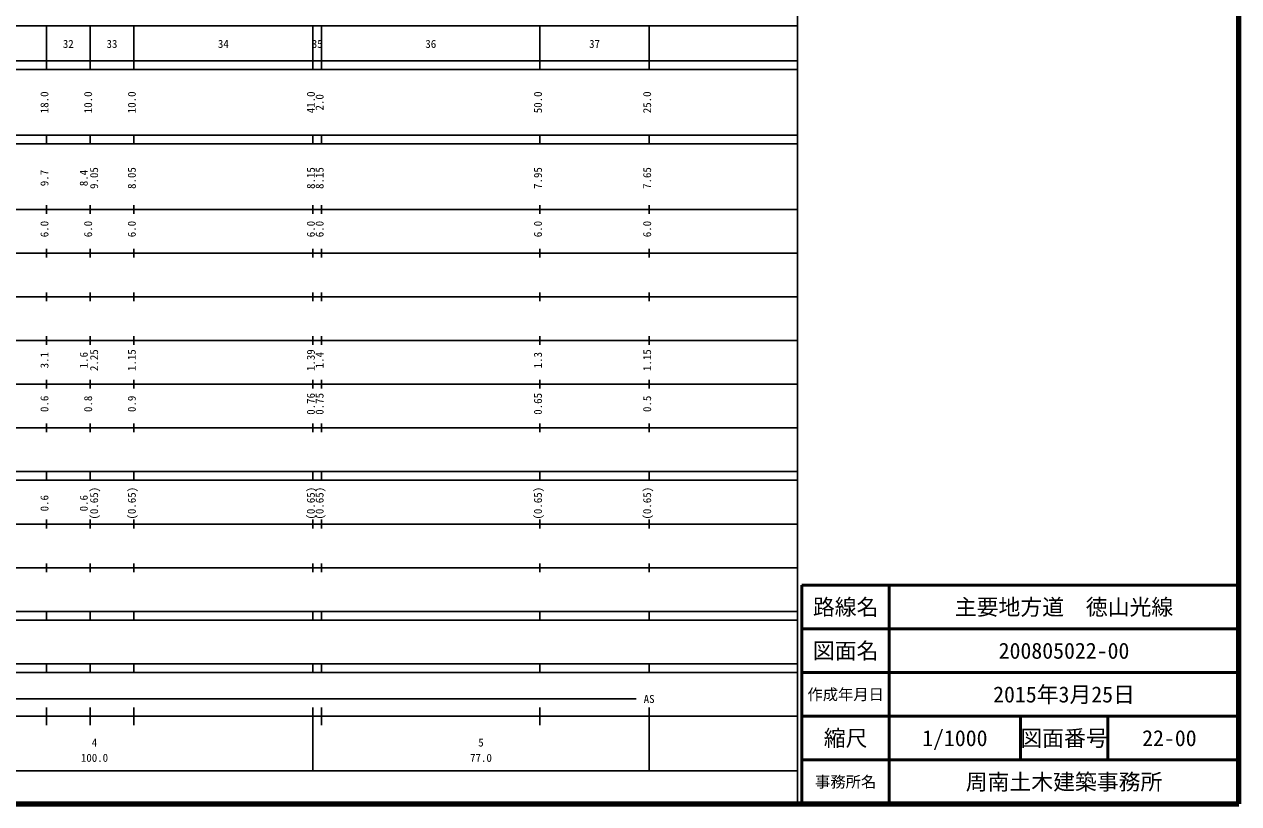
# Model space of a CAD drawing. Units: millimetres on the paper, enlarged 1000 times. Extents: x 40000 to 680000, y 20000 to 380000.
# Drawn here: x 401924 to 680000, y 20000 to 198357 of the extents above; entities that cross this region are included whole.
import ezdxf
from ezdxf.enums import TextEntityAlignment as Align

# ---------------------------------------------------------------- set-up
doc = ezdxf.new("R2010")
doc.units = ezdxf.units.MM
doc.header["$LTSCALE"] = 1000
for name, color, linetype, lineweight in [('M-TTL', 2, 'Continuous', 140), ('M-TTL-BAND', 7, 'Continuous', 25), ('M-TTL-FRAM', 2, 'Continuous', 50), ('M-TTL-LINE', 7, 'Continuous', 50)]:
    doc.layers.add(name, color=color, linetype=linetype, lineweight=lineweight)
doc.layers.add('M-TTL-TXT', color=7, linetype='Continuous')
doc.styles.add('ＭＳ ゴシック', font='')
doc.styles.get('ＭＳ ゴシック').set_extended_font_data('MS Gothic')

msp = doc.modelspace()

# ---------------------------------------------------------------- linework, layer by layer
at = {"layer": 'M-TTL'}
for p, q in [((680000, 20000), (680000, 380000)), ((40000, 20000), (680000, 20000))]:
    msp.add_line(p, q, dxfattribs=at)
at = {"layer": 'M-TTL-BAND'}
for p, q in [((579000, 20000), (579000, 370000)), ((68000, 198000), (579000, 198000)), ((407000, 188000), (407000, 198000)), ((417000, 188000), (417000, 198000)), ((427000, 188000), (427000, 198000)), ((468000, 188000), (468000, 198000)), ((470000, 188000), (470000, 198000)), ((520000, 188000), (520000, 198000)), ((545000, 188000), (545000, 198000)), ((40000, 190000), (579000, 190000)), ((40000, 188000), (579000, 188000)), ((40000, 173000), (579000, 173000)), ((407000, 171000), (407000, 173000)), ((417000, 171000), (417000, 173000)), ((427000, 171000), (427000, 173000)), ((468000, 171000), (468000, 173000)), ((470000, 171000), (470000, 173000)), ((520000, 171000), (520000, 173000)), ((545000, 171000), (545000, 173000)), ((40000, 171000), (579000, 171000)), ((40000, 156000), (579000, 156000)), ((407000, 155000), (407000, 157000)), ((417000, 155000), (417000, 157000)), ((427000, 155000), (427000, 157000)), ((468000, 155000), (468000, 157000)), ((470000, 155000), (470000, 157000)), ((520000, 155000), (520000, 157000)), ((545000, 155000), (545000, 157000)), ((46000, 146000), (579000, 146000)), ((407000, 145000), (407000, 147000)), ((417000, 145000), (417000, 147000)), ((427000, 145000), (427000, 147000)), ((468000, 145000), (468000, 147000)), ((470000, 145000), (470000, 147000)), ((520000, 145000), (520000, 147000)), ((545000, 145000), (545000, 147000)), ((407000, 135000), (407000, 137000)), ((417000, 135000), (417000, 137000)), ((427000, 135000), (427000, 137000)), ((468000, 135000), (468000, 137000)), ((470000, 135000), (470000, 137000)), ((520000, 135000), (520000, 137000)), ((545000, 135000), (545000, 137000)), ((52000, 136000), (579000, 136000)), ((46000, 126000), (579000, 126000)), ((407000, 125000), (407000, 127000)), ((417000, 125000), (417000, 127000)), ((427000, 125000), (427000, 127000)), ((468000, 125000), (468000, 127000)), ((470000, 125000), (470000, 127000)), ((520000, 125000), (520000, 127000)), ((545000, 125000), (545000, 127000)), ((407000, 115000), (407000, 117000)), ((417000, 115000), (417000, 117000)), ((427000, 115000), (427000, 117000)), ((468000, 115000), (468000, 117000)), ((470000, 115000), (470000, 117000)), ((520000, 115000), (520000, 117000)), ((545000, 115000), (545000, 117000)), ((52000, 116000), (579000, 116000)), ((46000, 106000), (579000, 106000)), ((407000, 105000), (407000, 107000)), ((417000, 105000), (417000, 107000)), ((427000, 105000), (427000, 107000)), ((468000, 105000), (468000, 107000)), ((470000, 105000), (470000, 107000)), ((520000, 105000), (520000, 107000)), ((545000, 105000), (545000, 107000)), ((40000, 96000), (579000, 96000)), ((407000, 94000), (407000, 96000)), ((417000, 94000), (417000, 96000)), ((427000, 94000), (427000, 96000)), ((468000, 94000), (468000, 96000)), ((470000, 94000), (470000, 96000)), ((520000, 94000), (520000, 96000)), ((545000, 94000), (545000, 96000)), ((40000, 94000), (579000, 94000)), ((49000, 84000), (579000, 84000)), ((407000, 83000), (407000, 85000)), ((417000, 83000), (417000, 85000)), ((427000, 83000), (427000, 85000)), ((468000, 83000), (468000, 85000)), ((470000, 83000), (470000, 85000)), ((520000, 83000), (520000, 85000)), ((545000, 83000), (545000, 85000)), ((40000, 74000), (579000, 74000)), ((407000, 73000), (407000, 75000)), ((417000, 73000), (417000, 75000)), ((427000, 73000), (427000, 75000)), ((468000, 73000), (468000, 75000)), ((470000, 73000), (470000, 75000)), ((520000, 73000), (520000, 75000)), ((545000, 73000), (545000, 75000)), ((40000, 64000), (579000, 64000)), ((407000, 62000), (407000, 64000)), ((417000, 62000), (417000, 64000)), ((427000, 62000), (427000, 64000)), ((468000, 62000), (468000, 64000)), ((470000, 62000), (470000, 64000)), ((520000, 62000), (520000, 64000)), ((545000, 62000), (545000, 64000)), ((40000, 62000), (579000, 62000)), ((40000, 52000), (579000, 52000)), ((407000, 50000), (407000, 52000)), ((417000, 50000), (417000, 52000)), ((427000, 50000), (427000, 52000)), ((468000, 50000), (468000, 52000)), ((470000, 50000), (470000, 52000)), ((520000, 50000), (520000, 52000)), ((545000, 50000), (545000, 52000)), ((40000, 50000), (579000, 50000)), ((71000, 44000), (542000, 44000)), ((407000, 38000), (407000, 42000)), ((417000, 38000), (417000, 42000)), ((427000, 38000), (427000, 42000)), ((468000, 27500), (468000, 42000)), ((470000, 38000), (470000, 42000)), ((520000, 38000), (520000, 42000)), ((545000, 27500), (545000, 42000)), ((40000, 40000), (579000, 40000)), ((68000, 27500), (579000, 27500))]:
    msp.add_line(p, q, dxfattribs=at)
at = {"layer": 'M-TTL-FRAM'}
for p, q in [((680000, 70000), (580000, 70000)), ((580000, 70000), (580000, 20000))]:
    msp.add_line(p, q, dxfattribs=at)
at = {"layer": 'M-TTL-LINE'}
for p, q in [((600000, 70000), (600000, 20000)), ((680000, 60000), (580000, 60000)), ((680000, 50000), (580000, 50000)), ((680000, 40000), (580000, 40000)), ((630000, 40000), (630000, 30000)), ((650000, 40000), (650000, 30000)), ((680000, 30000), (580000, 30000))]:
    msp.add_line(p, q, dxfattribs=at)

# ---------------------------------------------------------------- texts
at = {"layer": 'M-TTL-BAND', "style": 'ＭＳ ゴシック'}
for s, p in [('32', (412000, 192405)), ('33', (422000, 192405)), ('34', (447500, 192405)), ('35', (469000, 192405)), ('36', (495000, 192405)), ('37', (532500, 192405)), ('AS', (545000, 42500)), ('4', (418000, 32523)), ('5', (506500, 32523)), ('100.0', (418000, 29033)), ('77.0', (506500, 29033))]:
    msp.add_text(s, height=1833, dxfattribs=at).set_placement(p, align=Align.BOTTOM_CENTER)
for s, p in [('18.0', (408000, 180500)), ('10.0', (418000, 180500)), ('10.0', (428000, 180500)), ('41.0', (469000, 180500)), ('2.0', (471000, 180500)), ('50.0', (521000, 180500)), ('25.0', (546000, 180500)), ('9.7', (408000, 163174)), ('8.4', (417000, 163174)), ('9.05', (419370, 163174)), ('8.05', (428000, 163174)), ('8.15', (469000, 163174)), ('8.15', (471000, 163174)), ('7.95', (521000, 163174)), ('7.65', (546000, 163174)), ('6.0', (408000, 151500)), ('6.0', (418000, 151500)), ('6.0', (428000, 151500)), ('6.0', (469000, 151500)), ('6.0', (471000, 151500)), ('6.0', (521000, 151500)), ('6.0', (546000, 151500)), ('3.1', (408000, 121500)), ('1.6', (417000, 121500)), ('2.25', (419370, 121500)), ('1.15', (428000, 121500)), ('1.39', (469000, 121500)), ('1.4', (471000, 121500)), ('1.3', (521000, 121500)), ('1.15', (546000, 121500)), ('0.6', (408000, 111500)), ('0.8', (418000, 111500)), ('0.9', (428000, 111500)), ('0.76', (469000, 111500)), ('0.75', (471000, 111500)), ('0.65', (521000, 111500)), ('0.5', (546000, 111500)), ('(0.65)', (419370, 88764)), ('(0.65)', (428000, 88764)), ('(0.65)', (469000, 88764)), ('(0.65)', (471000, 88764)), ('(0.65)', (521000, 88764)), ('(0.65)', (546000, 88764)), ('0.6', (408000, 88764)), ('0.6', (417000, 88764))]:
    msp.add_text(s, height=1833, rotation=90, dxfattribs=at).set_placement(p, align=Align.BOTTOM_CENTER)
at = {"layer": 'M-TTL-TXT', "style": 'ＭＳ ゴシック'}
for s, height, p in [('路線名', 3666, (590000, 65000)), ('路線名', 3666, (590000, 65000)), ('主要地方道\u3000徳山光線', 3666, (640000, 65000)), ('図面名', 3666, (590000, 55000)), ('図面名', 3666, (590000, 55000)), ('200805022-00', 3666, (640000, 55000)), ('2015年3月25日', 3666, (640000, 45000)), ('作成年月日', 2566, (590000, 45000)), ('作成年月日', 2566, (590000, 45000)), ('縮尺', 3666, (590000, 35000)), ('縮尺', 3666, (590000, 35000)), ('1/1000', 3666, (615000, 35000)), ('図面番号', 3666, (640000, 35000)), ('図面番号', 3666, (640000, 35000)), ('22-00', 3666, (664125, 35000)), ('事務所名', 2566, (590000, 25000)), ('事務所名', 2566, (590000, 25000)), ('周南土木建築事務所', 3666, (640000, 25000))]:
    msp.add_text(s, height=height, dxfattribs=at).set_placement(p, align=Align.MIDDLE_CENTER)

doc.saveas('drawing.dxf')
